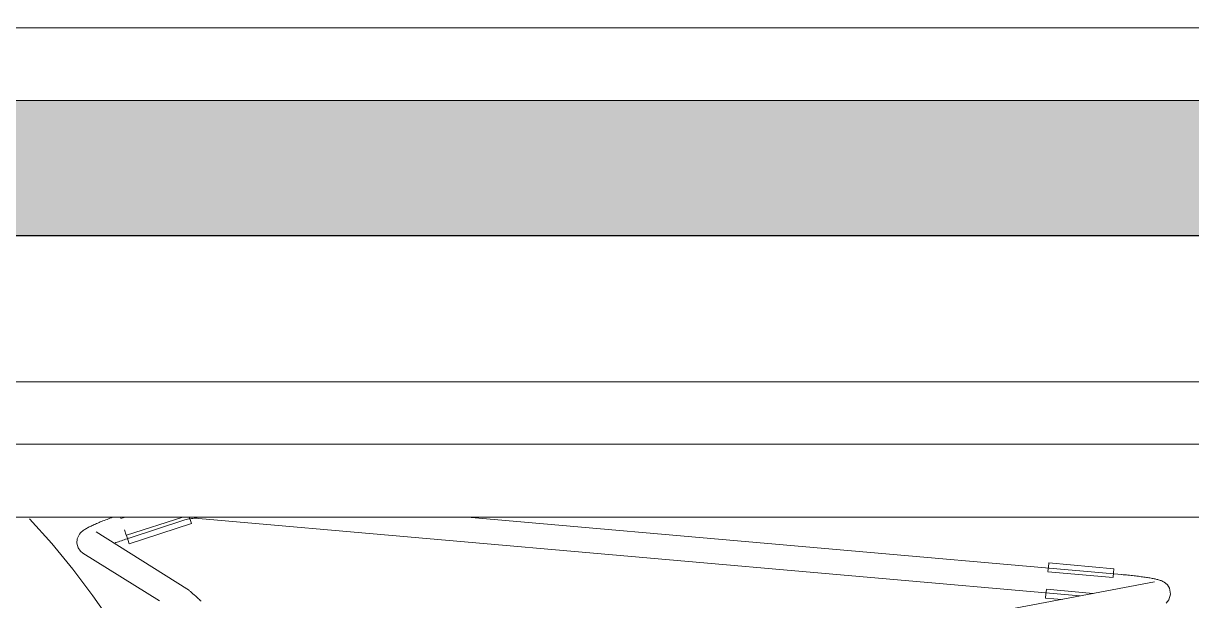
# Model space of a CAD drawing. Header units: millimetres. Extents: x 155927 to 326028, y -36033 to 97293.
# Drawn here: x 160239 to 160801, y 20380 to 20658 of the extents above; entities that cross this region are included whole.
import ezdxf

# ---------------------------------------------------------------- set-up
doc = ezdxf.new("R2010")
doc.units = ezdxf.units.MM
doc.header["$MEASUREMENT"] = 0
for name, color, linetype, lineweight in [('A-WALL-PATT', 7, 'CONTINUOUS', 9), ('I-FURN', 8, 'CONTINUOUS', 9), ('I-WALL', 7, 'CONTINUOUS', 9)]:
    doc.layers.add(name, color=color, linetype=linetype, lineweight=lineweight)

msp = doc.modelspace()

# ---------------------------------------------------------------- hatches: boundary and pattern name
at = {"layer": 'A-WALL-PATT'}
msp.add_hatch(color=256, dxfattribs=at).paths.add_polyline_path([(161148.83, 20555.61), (161148.83, 20657.61), (160977.67, 20657.61), (160977.67, 20620.54), (158577.67, 20620.54), (158577.67, 20657.61), (156862.83, 20657.61), (156862.83, 20555.61), (161119.62, 20555.61)], flags=0)

# ---------------------------------------------------------------- linework, layer by layer
at = {"layer": 'I-FURN'}
for p, q in [((160977.67, 20655.54), (158577.67, 20655.54)), ((160977.67, 20655.54), (158577.67, 20655.54)), ((158577.67, 20620.54), (160977.67, 20620.54)), ((158537.67, 20485.08), (160937.67, 20485.08)), ((160937.67, 20455.08), (158537.67, 20455.08)), ((160937.67, 20455.08), (158537.67, 20455.08)), ((158537.67, 20420.08), (160937.67, 20420.08)), ((160252.37, 20407.31), (160241.71, 20419.24)), ((160277.05, 20418.2), (160277.7, 20418.45)), ((160277.7, 20418.45), (160278.36, 20418.7)), ((160278.36, 20418.7), (160279.04, 20418.96)), ((160279.04, 20418.96), (160279.73, 20419.21)), ((160279.73, 20419.21), (160280.43, 20419.47)), ((160280.43, 20419.47), (160281.14, 20419.72)), ((160281.14, 20419.72), (160281.85, 20419.98)), ((160285.68, 20419.47), (160285.5, 20420.02)), ((160285.72, 20419.35), (160287.97, 20420.08)), ((160315.57, 20420.08), (160288.32, 20411.28)), ((160289.68, 20409.95), (160316.49, 20418.67)), ((160316.49, 20418.67), (160317.13, 20418.86)), ((160317.13, 20418.86), (160317.77, 20419.03)), ((160317.77, 20419.03), (160318.42, 20419.17)), ((160318.42, 20419.17), (160319.07, 20419.28)), ((160318.64, 20420), (160319, 20418.88)), ((160319, 20418.88), (160319.63, 20416.92)), ((160319.07, 20419.28), (160319.72, 20419.37)), ((160319.72, 20419.37), (160320.38, 20419.43)), ((160320.38, 20419.43), (160321.04, 20419.47)), ((160321.04, 20419.47), (160321.71, 20419.48)), ((160321.71, 20419.48), (160322.37, 20419.46)), ((160322.37, 20419.46), (160323.03, 20419.42)), ((160323.03, 20419.42), (160323.05, 20419.41)), ((160323.05, 20419.41), (160747.4, 20382.13)), ((160767.42, 20392.42), (160452.59, 20420.08)), ((160266.29, 20412.46), (160266.76, 20412.92)), ((160266.76, 20412.92), (160267.18, 20413.29)), ((160267.18, 20413.29), (160267.59, 20413.6)), ((160267.59, 20413.6), (160267.98, 20413.88)), ((160267.98, 20413.88), (160268.36, 20414.14)), ((160268.36, 20414.14), (160268.75, 20414.38)), ((160268.75, 20414.38), (160269.15, 20414.62)), ((160269.15, 20414.62), (160269.56, 20414.85)), ((160269.56, 20414.85), (160269.99, 20415.07)), ((160269.99, 20415.07), (160270.43, 20415.3)), ((160270.43, 20415.3), (160270.89, 20415.53)), ((160270.89, 20415.53), (160271.36, 20415.76)), ((160271.36, 20415.76), (160271.85, 20416)), ((160271.85, 20416), (160272.36, 20416.23)), ((160272.36, 20416.23), (160272.89, 20416.47)), ((160272.89, 20416.47), (160273.43, 20416.71)), ((160273.43, 20416.71), (160274, 20416.95)), ((160317.4, 20385.57), (160273.81, 20412.88)), ((160274, 20416.95), (160274.57, 20417.2)), ((160274.57, 20417.2), (160275.17, 20417.44)), ((160275.17, 20417.44), (160275.78, 20417.69)), ((160275.78, 20417.69), (160276.41, 20417.94)), ((160276.41, 20417.94), (160277.05, 20418.2)), ((160287.49, 20413.86), (160288.29, 20411.38)), ((160289.63, 20407.24), (160319.63, 20416.92)), ((160262.54, 20394.96), (160252.37, 20407.31)), ((160264.51, 20407.56), (160264.68, 20409.54)), ((160265.1, 20405.33), (160264.51, 20407.56)), ((160264.68, 20409.54), (160265.21, 20410.92)), ((160265.21, 20410.92), (160265.77, 20411.83)), ((160265.77, 20411.83), (160266.29, 20412.46)), ((160282.7, 20407.51), (160283.32, 20407.75)), ((160283.32, 20407.75), (160283.96, 20407.98)), ((160283.96, 20407.98), (160284.61, 20408.22)), ((160284.61, 20408.22), (160285.26, 20408.45)), ((160285.26, 20408.45), (160285.93, 20408.69)), ((160285.93, 20408.69), (160286.6, 20408.92)), ((160286.6, 20408.92), (160287.28, 20409.16)), ((160287.28, 20409.16), (160287.97, 20409.39)), ((160287.97, 20409.39), (160288.66, 20409.62)), ((160289, 20409.19), (160288.36, 20411.16)), ((160288.66, 20409.62), (160289.35, 20409.85)), ((160289.63, 20407.24), (160289, 20409.19)), ((160289.35, 20409.85), (160289.68, 20409.95)), ((160266.32, 20403.6), (160265.1, 20405.33)), ((160266.32, 20403.6), (160267.44, 20402.71)), ((160267.44, 20402.71), (160304.21, 20379.68)), ((160732.05, 20393.88), (160732.23, 20395.95)), ((160732.23, 20395.95), (160732.41, 20397.99)), ((160732.41, 20397.99), (160763.82, 20395.23)), ((160272.21, 20382.22), (160262.54, 20394.96)), ((160732.03, 20393.76), (160763.44, 20391)), ((160763.64, 20393.19), (160763.46, 20391.12)), ((160763.82, 20395.23), (160763.64, 20393.19)), ((160767.58, 20392.4), (160767.42, 20392.42)), ((160768.33, 20392.34), (160767.58, 20392.4)), ((160769.08, 20392.27), (160768.33, 20392.34)), ((160769.83, 20392.19), (160769.08, 20392.27)), ((160770.58, 20392.12), (160769.83, 20392.19)), ((160771.32, 20392.04), (160770.58, 20392.12)), ((160772.05, 20391.97), (160771.32, 20392.04)), ((160772.77, 20391.89), (160772.05, 20391.97)), ((160773.49, 20391.8), (160772.77, 20391.89)), ((160774.2, 20391.72), (160773.49, 20391.8)), ((160774.9, 20391.64), (160774.2, 20391.72)), ((160775.59, 20391.55), (160774.9, 20391.64)), ((160776.26, 20391.46), (160775.59, 20391.55)), ((160776.93, 20391.38), (160776.26, 20391.46)), ((160777.58, 20391.29), (160776.93, 20391.38)), ((160778.21, 20391.2), (160777.58, 20391.29)), ((160778.83, 20391.11), (160778.21, 20391.2)), ((160779.43, 20391.02), (160778.83, 20391.11)), ((160780.02, 20390.92), (160779.43, 20391.02)), ((160780.59, 20390.83), (160780.02, 20390.92)), ((160781.14, 20390.74), (160780.59, 20390.83)), ((160781.67, 20390.65), (160781.14, 20390.74)), ((160782.19, 20390.55), (160781.67, 20390.65)), ((160782.68, 20390.46), (160782.19, 20390.55)), ((160783.16, 20390.36), (160782.68, 20390.46)), ((160783.62, 20390.26), (160783.16, 20390.36)), ((160784.06, 20390.17), (160783.62, 20390.26)), ((160784.49, 20390.07), (160784.06, 20390.17)), ((160317.4, 20385.57), (160317.72, 20385.36)), ((160317.72, 20385.36), (160317.98, 20385.17)), ((160317.98, 20385.17), (160318.21, 20385)), ((160318.21, 20385), (160318.43, 20384.83)), ((160318.43, 20384.83), (160318.65, 20384.65)), ((160318.65, 20384.65), (160318.89, 20384.46)), ((160783.27, 20388.94), (160683.98, 20370.12)), ((160731.1, 20383.12), (160731.28, 20385.19)), ((160753.77, 20383.34), (160731.29, 20385.31)), ((160784.9, 20389.96), (160784.49, 20390.07)), ((160785.3, 20389.85), (160784.9, 20389.96)), ((160785.7, 20389.74), (160785.3, 20389.85)), ((160786.1, 20389.61), (160785.7, 20389.74)), ((160786.5, 20389.47), (160786.1, 20389.61)), ((160786.93, 20389.3), (160786.5, 20389.47)), ((160787.4, 20389.09), (160786.93, 20389.3)), ((160787.96, 20388.78), (160787.4, 20389.09)), ((160788.67, 20388.31), (160787.96, 20388.78)), ((160789.58, 20387.45), (160788.67, 20388.31)), ((160790.62, 20385.8), (160789.58, 20387.45)), ((160791.1, 20383.04), (160790.62, 20385.8)), ((160281.37, 20369.1), (160272.21, 20382.22)), ((160318.89, 20384.46), (160319.13, 20384.26)), ((160319.13, 20384.26), (160319.38, 20384.04)), ((160319.38, 20384.04), (160319.64, 20383.81)), ((160319.64, 20383.81), (160319.92, 20383.57)), ((160319.92, 20383.57), (160320.22, 20383.31)), ((160320.22, 20383.31), (160320.53, 20383.04)), ((160320.53, 20383.04), (160320.85, 20382.75)), ((160320.85, 20382.75), (160321.19, 20382.45)), ((160321.19, 20382.45), (160321.54, 20382.13)), ((160321.54, 20382.13), (160321.9, 20381.8)), ((160321.9, 20381.8), (160322.28, 20381.46)), ((160322.28, 20381.46), (160322.67, 20381.11)), ((160322.67, 20381.11), (160323.07, 20380.74)), ((160323.07, 20380.74), (160323.49, 20380.36)), ((160323.49, 20380.36), (160323.91, 20379.97)), ((160323.91, 20379.97), (160324.35, 20379.56)), ((160730.92, 20381.08), (160731.1, 20383.12)), ((160730.92, 20381.08), (160738.82, 20380.39)), ((160790.27, 20380.29), (160788.94, 20378.71)), ((160790.27, 20380.29), (160791.1, 20383.04))]:
    msp.add_line(p, q, dxfattribs=at)
at = {"layer": 'I-WALL', "lineweight": 30}
msp.add_line((156862.83, 20555.61), (161148.83, 20555.61), dxfattribs=at)

doc.saveas('drawing.dxf')
